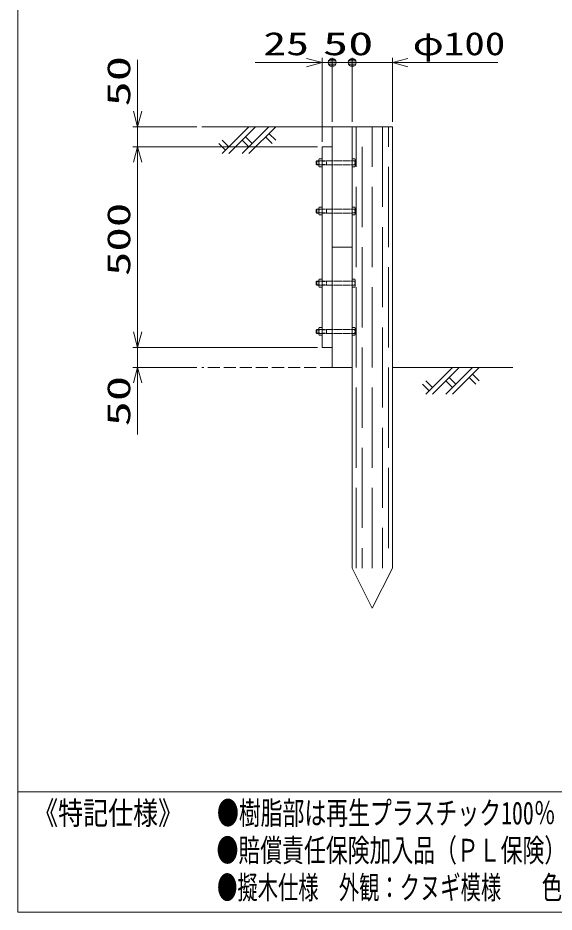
# Model space of a CAD drawing. Units: millimetres, scale not verified. Extents: x -2720 to 2720, y -1800 to 1800.
# Drawn here: x -2720 to -1384, y -1800 to 429 of the extents above; entities that cross this region are included whole.
import ezdxf
from ezdxf.enums import TextEntityAlignment as Align

# ---------------------------------------------------------------- set-up
doc = ezdxf.new("R2010")
doc.units = ezdxf.units.MM
doc.header["$LTSCALE"] = 10
doc.linetypes.add('DASHED3', pattern=[4, 3, -1])
for name, color, linetype, lineweight in [('0-0_0', 2, 'Continuous', 9), ('0-1_LAYER0002', 4, 'Continuous', 9), ('0-2_LAYER0014', 7, 'Continuous', 9)]:
    doc.layers.add(name, color=color, linetype=linetype, lineweight=lineweight)
doc.styles.add('ＭＳ ゴシック', font='')
doc.styles.get('ＭＳ ゴシック').set_extended_font_data('MS Gothic')

# ---------------------------------------------------------------- blocks, each defined once
blk = doc.blocks.new('GROUP_17')
at = {"layer": '0-0_0', "linetype": 'DASHED3'}
for p, q in [((-18367.3, 123.5), (-19117.3, 123.5)), ((-19007.3, 115.4), (-19117.3, 115.4)), ((-19007.3, 31.6), (-19117.3, 31.6)), ((-18367.3, 23.5), (-19117.3, 23.5)), ((-19007.3, 23.5), (-19007.3, 123.5)), ((-18993.3, 123.5), (-19007.3, 115.4)), ((-18993.3, 23.5), (-19007.3, 31.6))]:
    blk.add_line(p, q, dxfattribs=at)
blk = doc.blocks.new('GROUP_18')
at = {"layer": '0-0_0', "color": 3}
for p, q in [((-19197.3, 0), (-19197.3, 146.9)), ((-19117.3, 171.5), (-19188.4, 171.5)), ((-19117.3, 122.4), (-19188.4, 122.4)), ((-19188.4, 24.5), (-19117.3, 24.5)), ((-19117.3, -24.5), (-19117.3, 171.5)), ((-19117.3, -24.5), (-19188.4, -24.5))]:
    blk.add_line(p, q, dxfattribs=at)
for centre, radius, start, end in [((-19159.2, 146.9), 38.1, 139.92558, 220.07442), ((-19059.1, 73.5), 138.2, 159.26918, 200.73082), ((-19159.2, 0), 38.1, 139.92558, 220.07442)]:
    blk.add_arc(centre, radius, start, end, dxfattribs=at)
blk = doc.blocks.new('GROUP_19')
at = {"layer": '0-0_0', "color": 3}
for p, q in [((-19252.3, 123.5), (-19267.3, 108.5)), ((-19267.3, 38.5), (-19267.3, 108.5)), ((-19252.3, 23.5), (-19267.3, 38.5)), ((-19197.3, 115.4), (-19260.4, 115.4)), ((-19197.3, 31.6), (-19260.4, 31.6)), ((-19252.3, 23.5), (-19252.3, 123.5)), ((-19197.3, 123.5), (-19252.3, 123.5)), ((-19197.3, 23.5), (-19252.3, 23.5)), ((-18367.3, -24.5), (-18367.3, 171.5)), ((-18367.3, 171.5), (-18306.3, 171.5)), ((-18367.3, 122.4), (-18306.3, 122.4)), ((-18367.3, 24.5), (-18306.3, 24.5)), ((-18297.3, 0), (-18297.3, 146.9)), ((-18367.3, -24.5), (-18306.3, -24.5))]:
    blk.add_line(p, q, dxfattribs=at)
for centre, radius, start, end in [((-18335.4, 146.9), 38.1, 319.92558, 40.07442), ((-18435.5, 73.5), 138.2, 339.26918, 20.73082), ((-18335.4, 0), 38.1, 319.92558, 40.07442)]:
    blk.add_arc(centre, radius, start, end, dxfattribs=at)
blk = doc.blocks.new('GROUP_20')
at = {"layer": '0-0_0', "linetype": 'DASHED3'}
for p, q in [((-18367.3, -1076.5), (-19117.3, -1076.5)), ((-19007.3, -1084.6), (-19117.3, -1084.6)), ((-19007.3, -1176.5), (-19007.3, -1076.5)), ((-18993.3, -1076.5), (-19007.3, -1084.6)), ((-19007.3, -1168.4), (-19117.3, -1168.4)), ((-18367.3, -1176.5), (-19117.3, -1176.5)), ((-18993.3, -1176.5), (-19007.3, -1168.4))]:
    blk.add_line(p, q, dxfattribs=at)
blk = doc.blocks.new('GROUP_21')
at = {"layer": '0-0_0', "color": 3}
for p, q in [((-19197.3, -1200), (-19197.3, -1053.1)), ((-19117.3, -1028.5), (-19188.4, -1028.5)), ((-19117.3, -1077.6), (-19188.4, -1077.6)), ((-19117.3, -1224.5), (-19117.3, -1028.5)), ((-19188.4, -1175.5), (-19117.3, -1175.5)), ((-19117.3, -1224.5), (-19188.4, -1224.5))]:
    blk.add_line(p, q, dxfattribs=at)
for centre, radius, start, end in [((-19159.2, -1053.1), 38.1, 139.92558, 220.07442), ((-19059.1, -1126.5), 138.2, 159.26918, 200.73082), ((-19159.2, -1200), 38.1, 139.92558, 220.07442)]:
    blk.add_arc(centre, radius, start, end, dxfattribs=at)
blk = doc.blocks.new('GROUP_22')
at = {"layer": '0-0_0', "color": 3}
for p, q in [((-19252.3, -1076.5), (-19267.3, -1091.5)), ((-19267.3, -1161.5), (-19267.3, -1091.5)), ((-19197.3, -1084.6), (-19260.4, -1084.6)), ((-19252.3, -1176.5), (-19252.3, -1076.5)), ((-19197.3, -1076.5), (-19252.3, -1076.5)), ((-18367.3, -1224.5), (-18367.3, -1028.5)), ((-18367.3, -1028.5), (-18306.3, -1028.5)), ((-18367.3, -1077.6), (-18306.3, -1077.6)), ((-18297.3, -1200), (-18297.3, -1053.1)), ((-19252.3, -1176.5), (-19267.3, -1161.5)), ((-19197.3, -1168.4), (-19260.4, -1168.4)), ((-19197.3, -1176.5), (-19252.3, -1176.5)), ((-18367.3, -1175.5), (-18306.3, -1175.5)), ((-18367.3, -1224.5), (-18306.3, -1224.5))]:
    blk.add_line(p, q, dxfattribs=at)
for centre, radius, start, end in [((-18335.4, -1053.1), 38.1, 319.92558, 40.07442), ((-18435.5, -1126.5), 138.2, 339.26918, 20.73082), ((-18335.4, -1200), 38.1, 319.92558, 40.07442)]:
    blk.add_arc(centre, radius, start, end, dxfattribs=at)
blk = doc.blocks.new('GROUP_37')
at = {"layer": '0-0_0', "linetype": 'DASHED3'}
for p, q in [((-18367.3, -2876.5), (-19117.3, -2876.5)), ((-19007.3, -2884.6), (-19117.3, -2884.6)), ((-19007.3, -2976.5), (-19007.3, -2876.5)), ((-18993.3, -2876.5), (-19007.3, -2884.6)), ((-19007.3, -2968.4), (-19117.3, -2968.4)), ((-18367.3, -2976.5), (-19117.3, -2976.5)), ((-18993.3, -2976.5), (-19007.3, -2968.4))]:
    blk.add_line(p, q, dxfattribs=at)
blk = doc.blocks.new('GROUP_38')
at = {"layer": '0-0_0', "color": 3}
for p, q in [((-19197.3, -3000), (-19197.3, -2853.1)), ((-19117.3, -2828.5), (-19188.4, -2828.5)), ((-19117.3, -2877.6), (-19188.4, -2877.6)), ((-19117.3, -3024.5), (-19117.3, -2828.5)), ((-19188.4, -2975.5), (-19117.3, -2975.5)), ((-19117.3, -3024.5), (-19188.4, -3024.5))]:
    blk.add_line(p, q, dxfattribs=at)
for centre, radius, start, end in [((-19159.2, -2853.1), 38.1, 139.92558, 220.07442), ((-19059.1, -2926.5), 138.2, 159.26918, 200.73082), ((-19159.2, -3000), 38.1, 139.92558, 220.07442)]:
    blk.add_arc(centre, radius, start, end, dxfattribs=at)
blk = doc.blocks.new('GROUP_39')
at = {"layer": '0-0_0', "color": 3}
for p, q in [((-19252.3, -2876.5), (-19267.3, -2891.5)), ((-19267.3, -2961.5), (-19267.3, -2891.5)), ((-19197.3, -2884.6), (-19260.4, -2884.6)), ((-19252.3, -2976.5), (-19252.3, -2876.5)), ((-19197.3, -2876.5), (-19252.3, -2876.5)), ((-18367.3, -3024.5), (-18367.3, -2828.5)), ((-18367.3, -2828.5), (-18306.3, -2828.5)), ((-18367.3, -2877.6), (-18306.3, -2877.6)), ((-18297.3, -3000), (-18297.3, -2853.1)), ((-19252.3, -2976.5), (-19267.3, -2961.5)), ((-19197.3, -2968.4), (-19260.4, -2968.4)), ((-19197.3, -2976.5), (-19252.3, -2976.5)), ((-18367.3, -2975.5), (-18306.3, -2975.5)), ((-18367.3, -3024.5), (-18306.3, -3024.5))]:
    blk.add_line(p, q, dxfattribs=at)
for centre, radius, start, end in [((-18335.4, -2853.1), 38.1, 319.92558, 40.07442), ((-18435.5, -2926.5), 138.2, 339.26918, 20.73082), ((-18335.4, -3000), 38.1, 319.92558, 40.07442)]:
    blk.add_arc(centre, radius, start, end, dxfattribs=at)
blk = doc.blocks.new('GROUP_40')
at = {"layer": '0-0_0', "linetype": 'DASHED3'}
for p, q in [((-18367.3, -4076.5), (-19117.3, -4076.5)), ((-19007.3, -4084.6), (-19117.3, -4084.6)), ((-19007.3, -4168.4), (-19117.3, -4168.4)), ((-18367.3, -4176.5), (-19117.3, -4176.5)), ((-19007.3, -4176.5), (-19007.3, -4076.5)), ((-18993.3, -4076.5), (-19007.3, -4084.6)), ((-18993.3, -4176.5), (-19007.3, -4168.4))]:
    blk.add_line(p, q, dxfattribs=at)
blk = doc.blocks.new('GROUP_41')
at = {"layer": '0-0_0', "color": 3}
for p, q in [((-19197.3, -4200), (-19197.3, -4053.1)), ((-19117.3, -4028.5), (-19188.4, -4028.5)), ((-19117.3, -4077.6), (-19188.4, -4077.6)), ((-19188.4, -4175.5), (-19117.3, -4175.5)), ((-19117.3, -4224.5), (-19188.4, -4224.5)), ((-19117.3, -4224.5), (-19117.3, -4028.5))]:
    blk.add_line(p, q, dxfattribs=at)
for centre, radius, start, end in [((-19159.2, -4053.1), 38.1, 139.92558, 220.07442), ((-19059.1, -4126.5), 138.2, 159.26918, 200.73082), ((-19159.2, -4200), 38.1, 139.92558, 220.07442)]:
    blk.add_arc(centre, radius, start, end, dxfattribs=at)
blk = doc.blocks.new('GROUP_42')
at = {"layer": '0-0_0', "color": 3}
for p, q in [((-19252.3, -4076.5), (-19267.3, -4091.5)), ((-19267.3, -4161.5), (-19267.3, -4091.5)), ((-19252.3, -4176.5), (-19267.3, -4161.5)), ((-19197.3, -4084.6), (-19260.4, -4084.6)), ((-19197.3, -4168.4), (-19260.4, -4168.4)), ((-19252.3, -4176.5), (-19252.3, -4076.5)), ((-19197.3, -4076.5), (-19252.3, -4076.5)), ((-19197.3, -4176.5), (-19252.3, -4176.5)), ((-18367.3, -4224.5), (-18367.3, -4028.5)), ((-18367.3, -4028.5), (-18306.3, -4028.5)), ((-18367.3, -4077.6), (-18306.3, -4077.6)), ((-18367.3, -4175.5), (-18306.3, -4175.5)), ((-18367.3, -4224.5), (-18306.3, -4224.5)), ((-18297.3, -4200), (-18297.3, -4053.1))]:
    blk.add_line(p, q, dxfattribs=at)
for centre, radius, start, end in [((-18335.4, -4053.1), 38.1, 319.92558, 40.07442), ((-18435.5, -4126.5), 138.2, 339.26918, 20.73082), ((-18335.4, -4200), 38.1, 319.92558, 40.07442)]:
    blk.add_arc(centre, radius, start, end, dxfattribs=at)
blk = doc.blocks.new('_OPEN30')
at = {"layer": '0-0_0', "color": 4}
for q in [(-9.659, 2.588), (-9.659, -2.588)]:
    blk.add_line((0, 0), q, dxfattribs=at)
blk = doc.blocks.new('_DOT')
at = {"layer": '0-0_0', "color": 4}
for p, q in [((5, 0), (-5, 0)), ((4.567, 2), (-4.567, 2)), ((2.992, 4), (-2.992, 4)), ((4.567, -2), (-4.567, -2)), ((2.992, -4), (-2.992, -4))]:
    blk.add_line(p, q, dxfattribs=at)
blk.add_arc((0, 0), 5, 0, 360, dxfattribs=at)
blk = doc.blocks.new('DA_IMAGEDIMGROUP_5')
at = {"layer": '0-1_LAYER0002'}
for p, q in [((-19117.3, 593.5), (-19117.3, 2693.5)), ((-18867.3, 1093.5), (-18867.3, 2693.5)), ((-18367.3, 1093.5), (-18367.3, 2693.5)), ((-17367.3, 1093.5), (-17367.3, 2693.5)), ((-20783.7, 2573.5), (-19117.3, 2573.5)), ((-19117.3, 2573.5), (-18867.3, 2573.5)), ((-18867.3, 2573.5), (-18367.3, 2573.5)), ((-18367.3, 2573.5), (-17367.3, 2573.5)), ((-14740.9, 2573.5), (-17367.3, 2573.5))]:
    blk.add_line(p, q, dxfattribs=at)
at = {"layer": '0-1_LAYER0002', "xscale": 39.99997, "yscale": 40.00011}
blk.add_blockref('_OPEN30', (-19117.3, 2573.5), dxfattribs=at)
at = {"layer": '0-1_LAYER0002', "rotation": 180}
for name, p, xscale, yscale in [('_OPEN30', (-17367.3, 2573.5), 39.99997, 40.00011), ('_DOT', (-18867.3, 2573.5), 20, 20), ('_DOT', (-18367.3, 2573.5), 20, 20)]:
    blk.add_blockref(name, p, dxfattribs=dict(at, xscale=xscale, yscale=yscale))
at = {"layer": '0-1_LAYER0002', "style": 'ＭＳ ゴシック'}
for s, width, p in [('25', 1.45, (-20583.7, 2582.4)), ('50', 1.6, (-19097.3, 2582.4)), ('φ100', 1.3, (-16860.9, 2582.4))]:
    blk.add_text(s, height=577.3, dxfattribs=dict(at, width=width)).set_placement(p, align=Align.BOTTOM_LEFT)
blk = doc.blocks.new('DA_IMAGEDIMGROUP_7')
at = {"layer": '0-1_LAYER0002'}
for p, q in [((-23717.3, 2639.8), (-23717.3, 973.5)), ((-22237.3, 973.5), (-23837.3, 973.5)), ((-23717.3, 473.5), (-23717.3, 973.5)), ((-19237.3, 473.5), (-23837.3, 473.5)), ((-23717.3, -4526.5), (-23717.3, 473.5)), ((-19237.3, -4526.5), (-23837.3, -4526.5)), ((-23717.3, -5026.5), (-23717.3, -4526.5)), ((-22237.3, -5026.5), (-23837.3, -5026.5)), ((-23717.3, -6692.9), (-23717.3, -5026.5))]:
    blk.add_line(p, q, dxfattribs=at)
at = {"layer": '0-1_LAYER0002', "xscale": 39.99997, "yscale": 40.00011}
for p, rotation in [((-23717.3, 973.5), 270), ((-23717.3, 473.5), 90), ((-23717.3, -4526.5), 270), ((-23717.3, -5026.5), 90)]:
    blk.add_blockref('_OPEN30', p, dxfattribs=dict(at, rotation=rotation))
at = {"layer": '0-1_LAYER0002', "style": 'ＭＳ ゴシック'}
for s, width, p in [('50', 1.6, (-23726.3, 1479.8)), ('500', 1.55, (-23726.3, -2746.5)), ('50', 1.6, (-23726.3, -6492.9))]:
    blk.add_text(s, height=577.3, rotation=90, dxfattribs=dict(at, width=width)).set_placement(p, align=Align.BOTTOM_LEFT)

msp = doc.modelspace()

# ---------------------------------------------------------------- linework, layer by layer
at = {"layer": '0-0_0', "color": 3}
for p, q in [((-1786.73, 157.35), (-2261.73, 157.35)), ((-1936.73, 157.35), (-1936.73, -442.65)), ((-1886.73, 157.35), (-1886.73, -942.65)), ((-1786.73, 157.35), (-1786.73, -942.65)), ((-1961.73, 107.35), (-1961.73, -392.65)), ((-1936.73, 107.35), (-1961.73, 107.35)), ((-1886.73, -142.65), (-1936.73, -142.65)), ((-1961.73, -392.65), (-1936.73, -392.65)), ((-1886.73, -442.65), (-1936.73, -442.65)), ((-1486.73, -442.65), (-1786.73, -442.65)), ((-1836.73, -1042.65), (-1886.73, -942.65)), ((-1786.73, -942.65), (-1836.73, -1042.65))]:
    msp.add_line(p, q, dxfattribs=at)
at = {"layer": '0-0_0'}
for p, q in [((-1876.73, 157.35), (-1876.73, 57.35)), ((-1836.73, 157.35), (-1836.73, 57.35)), ((-1811.73, 157.35), (-1811.73, -42.65)), ((-1796.73, 157.35), (-1796.73, 107.35)), ((-1861.73, 107.35), (-1861.73, -92.65)), ((-1796.73, 57.35), (-1796.73, -142.65)), ((-1876.73, 7.35), (-1876.73, -192.65)), ((-1836.73, 7.35), (-1836.73, -192.65)), ((-1811.73, -92.65), (-1811.73, -292.65)), ((-1861.73, -142.65), (-1861.73, -342.65)), ((-1796.73, -192.65), (-1796.73, -392.65)), ((-1876.73, -242.65), (-1876.73, -442.65)), ((-1836.73, -242.65), (-1836.73, -442.65)), ((-1811.73, -342.65), (-1811.73, -542.65)), ((-1861.73, -392.65), (-1861.73, -592.65)), ((-1796.73, -442.65), (-1796.73, -642.65)), ((-1876.73, -492.65), (-1876.73, -692.65)), ((-1836.73, -492.65), (-1836.73, -692.65)), ((-1811.73, -592.65), (-1811.73, -792.65)), ((-1861.73, -642.65), (-1861.73, -842.65)), ((-1796.73, -692.65), (-1796.73, -892.65)), ((-1876.73, -742.65), (-1876.73, -942.65)), ((-1836.73, -742.65), (-1836.73, -942.65)), ((-1811.73, -842.65), (-1811.73, -942.65)), ((-1861.73, -892.65), (-1861.73, -942.65))]:
    msp.add_line(p, q, dxfattribs=at)
at = {"layer": '0-0_0', "linetype": 'DASHED3'}
msp.add_line((-1936.73, -442.65), (-2261.73, -442.65), dxfattribs=at)
at = {"layer": '0-0_0', "color": 7}
msp.add_line((-2720, -1500), (720, -1500), dxfattribs=at)
at = {"layer": '0-1_LAYER0002'}
for p, q in [((-2144.23, 157.35), (-2210.9, 90.68)), ((-2194.23, 90.68), (-2127.56, 157.35)), ((-2160.9, 90.68), (-2094.23, 157.35)), ((-2144.23, 90.68), (-2077.56, 157.35)), ((-2094.23, 140.68), (-2077.56, 124.01)), ((-2202.56, 99.01), (-2219.23, 115.68)), ((-2210.9, 124.01), (-2194.23, 107.35)), ((-2144.23, 107.35), (-2160.9, 124.01)), ((-2152.56, 132.35), (-2135.9, 115.68)), ((-2085.9, 115.68), (-2102.56, 132.35)), ((-1636.73, -442.65), (-1703.4, -509.32)), ((-1686.73, -509.32), (-1620.06, -442.65)), ((-1653.4, -509.32), (-1586.73, -442.65)), ((-1636.73, -509.32), (-1570.06, -442.65)), ((-1645.06, -467.65), (-1628.4, -484.32)), ((-1578.4, -484.32), (-1595.06, -467.65)), ((-1586.73, -459.32), (-1570.06, -475.99)), ((-1695.06, -500.99), (-1711.73, -484.32)), ((-1703.4, -475.99), (-1686.73, -492.65)), ((-1636.73, -492.65), (-1653.4, -475.99))]:
    msp.add_line(p, q, dxfattribs=at)
at = {"layer": '0-2_LAYER0014'}
msp.add_line((-2720, -1800), (2720, -1800), dxfattribs=at)
msp.add_lwpolyline([(2720, -1800), (2720, 1800), (-2720, 1800), (-2720, -1800)], dxfattribs=at)

# ---------------------------------------------------------------- block references
at = {"layer": '0-0_0', "xscale": 0.1, "yscale": 0.1}
for name in ['GROUP_19', 'GROUP_18', 'GROUP_17', 'GROUP_22', 'GROUP_21', 'GROUP_20', 'GROUP_39', 'GROUP_38', 'GROUP_37', 'GROUP_42', 'GROUP_41', 'GROUP_40']:
    msp.add_blockref(name, (-50, 60), dxfattribs=at)
at = {"layer": '0-1_LAYER0002', "xscale": 0.1, "yscale": 0.1}
for name in ['DA_IMAGEDIMGROUP_5', 'DA_IMAGEDIMGROUP_7']:
    msp.add_blockref(name, (-50, 60), dxfattribs=at)

# ---------------------------------------------------------------- texts
at = {"layer": '0-1_LAYER0002', "style": 'ＭＳ ゴシック'}
for s, height, width, p in [('●樹脂部は再生プラスチック100％（エコマーク認定品）', 57.04, 0.7, (-2223.79, -1598.66)), ('《特記仕様》', 57.02, 0.8, (-2681.86, -1598.66)), ('●賠償責任保険加入品（ＰＬ保険）', 57.04, 0.7, (-2224.87, -1691.53)), ('●擬木仕様\u3000外観：クヌギ模様\u3000\u3000色：ダークブラウン', 57.04, 0.65, (-2223.5, -1784.32))]:
    msp.add_text(s, height=height, dxfattribs=dict(at, width=width)).set_placement(p, align=Align.BOTTOM_LEFT)

doc.saveas('drawing.dxf')
